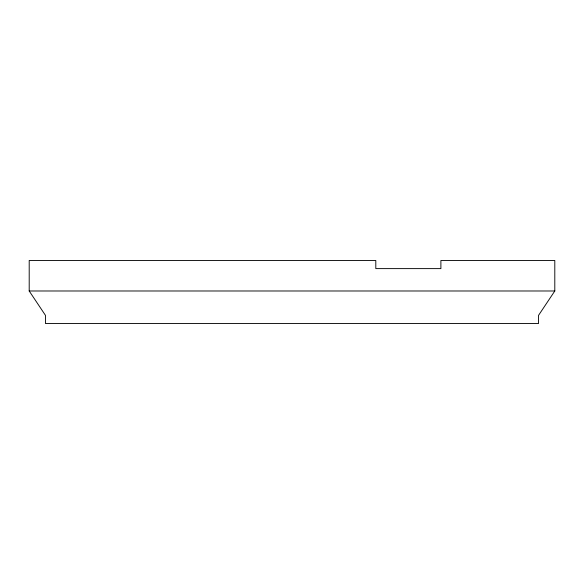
<?xml version="1.0" encoding="UTF-8"?>
<svg xmlns="http://www.w3.org/2000/svg" width="584" height="584" viewBox="0 0 584 584"><rect width="100%" height="100%" fill="white"/><g stroke="black" fill="none" stroke-linecap="round" stroke-linejoin="round"><path stroke-width="0.88" d="M554.8 290.985L538.528 315.389L538.528 323.529L45.472 323.529L45.472 315.389L29.2 290.985L29.2 260.471L375.804 260.471L375.804 268.611L440.891 268.611L440.891 260.471L554.8 260.471L554.8 290.985L29.2 290.985"/></g></svg>
